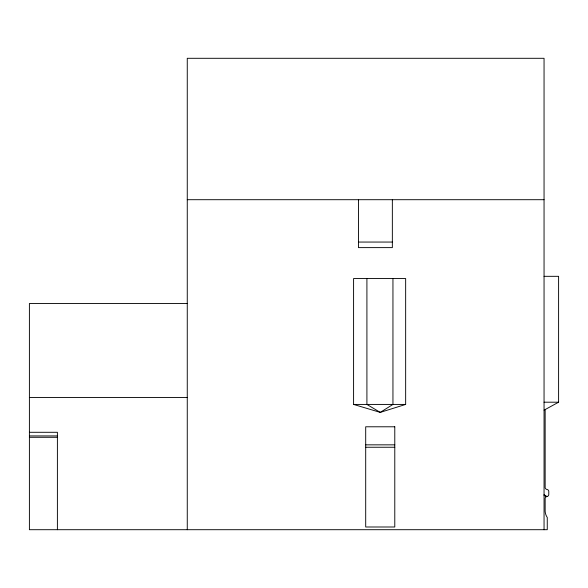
<?xml version="1.0" encoding="UTF-8"?>
<svg xmlns="http://www.w3.org/2000/svg" width="588" height="588" viewBox="0 0 588 588"><rect width="100%" height="100%" fill="white"/><g stroke="black" fill="none" stroke-linecap="round" stroke-linejoin="round"><path stroke-width="0.88" d="M544.054 276.323L558.6 276.323L558.6 402.199L544.054 410.159L545.149 410.159L545.149 487.893A3.205 3.205 0 0 0 546.318 489.267L546.913 489.459A2.08 2.08 0 0 1 547.707 489.708L547.942 489.855A2.08 2.08 0 0 1 548.78 491.524L548.78 494.42A2.08 2.08 0 0 1 547.942 496.096L547.707 496.243A2.08 2.08 0 0 1 546.913 496.485L546.318 496.684A3.205 3.205 0 0 0 545.149 498.058L545.149 511.163A12.466 12.466 0 0 0 547.259 517.477L547.259 529.7L29.4 529.7L29.4 303.511L187.263 303.511M405.654 404.426L380.238 412.386L353.586 404.426L353.586 278.55L405.654 278.55L405.654 404.426L353.586 404.426M187.263 199.7L544.054 199.7M358.459 242.058L392.35 242.058M29.4 397.495L187.263 397.495M544.054 402.199L558.6 402.199M29.4 432.29L57.396 432.29L57.396 529.7M29.4 435.928L57.396 435.928M29.4 437.296L57.396 437.296M365.699 444.844L394.783 444.844M365.699 447.248L394.783 447.248M544.054 494.699L546.913 496.485M544.054 495.265L546.318 496.684M544.054 529.7L544.054 58.3L187.263 58.3L187.263 529.7M392.946 278.55L392.946 404.426L380.238 412.386L366.912 404.426L366.912 278.55M392.35 199.7L392.35 247.614L358.459 247.614L358.459 199.7M394.783 426.785L365.699 426.785L365.699 526.995L394.783 526.995L394.783 426.785"/></g></svg>
